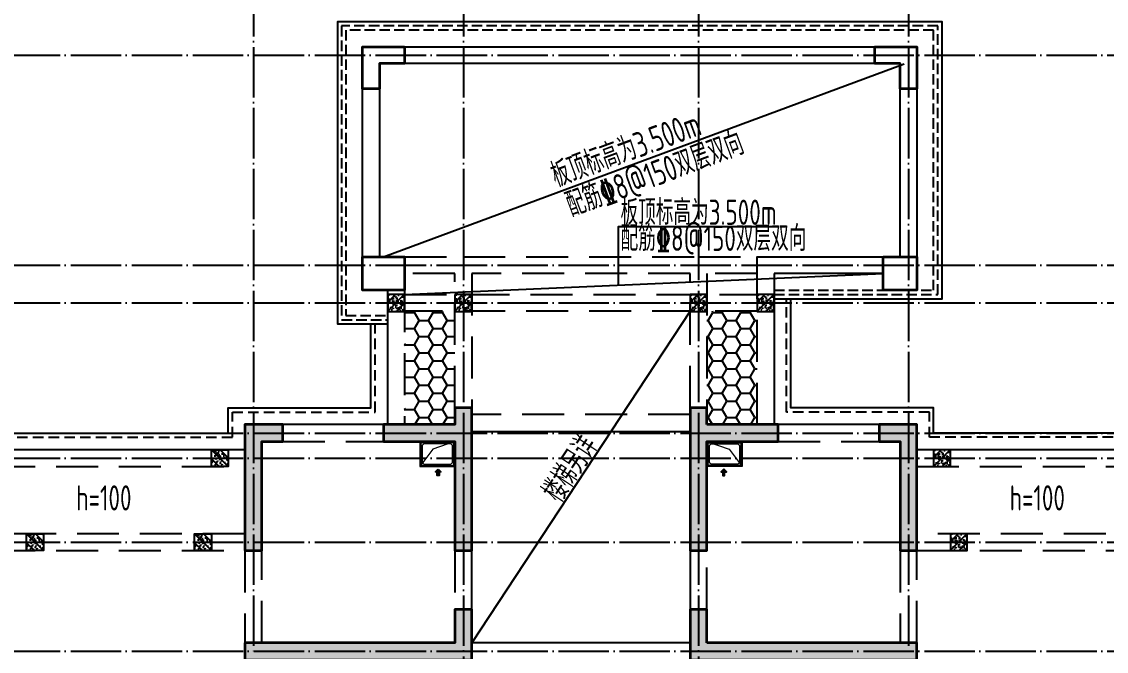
# Model space of a CAD drawing. Extents: x 393367 to 3005760, y 4998 to 826018.
# Drawn here: x 2527148 to 2540062, y 495401 to 502901 of the extents above; entities that cross this region are included whole.
import ezdxf

# ---------------------------------------------------------------- set-up
doc = ezdxf.new("R2010")
doc.units = 0
doc.header["$LTSCALE"] = 1000
for name, pattern in [('__DASH', [0.35, 0.25, -0.1]), ('DASHED', [0.75, 0.5, -0.25]), ('DOTE', [2.42, 2, -0.2, 0.02, -0.2]), ('HIDDEN', [0.375, 0.25, -0.125])]:
    doc.linetypes.add(name, pattern=pattern)
doc.layers.get('0').update_dxf_attribs({"linetype": 'CONTINUOUS'})
for name, color, linetype in [('COLU', 7, 'CONTINUOUS'), ('DOTE', 8, 'DOTE'), ('PUB_HATCH', 8, 'CONTINUOUS'), ('ROOF', 183, 'CONTINUOUS'), ('S-大样-砼线', 7, 'CONTINUOUS'), ('S-引出线', 40, 'CONTINUOUS'), ('S-构造柱', 212, 'CONTINUOUS'), ('S-梁', 4, 'DASHED'), ('S-梁实线', 4, 'CONTINUOUS'), ('S-楼板文字', 7, 'CONTINUOUS'), ('S-砼墙', 150, 'CONTINUOUS'), ('S-砼墙填充', 251, 'CONTINUOUS'), ('S-降板填充', 75, 'CONTINUOUS'), ('建筑-排气道', 9, 'CONTINUOUS'), ('看线', 251, 'CONTINUOUS')]:
    doc.layers.add(name, color=color, linetype=linetype)
doc.layers.add('LVTRY', color=1, linetype='CONTINUOUS', lineweight=13)
doc.layers.add('立面-洞口示意', color=214, linetype='CONTINUOUS', lineweight=13)
doc.styles.add('TSSD_Rein', font='Tssdeng.shx', dxfattribs={"width": 0.7, "bigfont": 'hztxt.shx'})

# ---------------------------------------------------------------- blocks, each defined once
blk = doc.blocks.new('二层')
at = {"layer": 'S-砼墙填充'}
for points in [[(38750, -1450), (38750, -1650), (39600, -1650), (39600, -2950), (39800, -2950), (39800, -1250), (39600, -1250), (39600, -1450)], [(42600, -1450), (42600, -1250), (42400, -1250), (42400, -2950), (42600, -2950), (42600, -1650), (43450, -1650), (43450, -1450)], [(37100, -2950), (37300, -2950), (37300, -1650), (37550, -1650), (37550, -1450), (37100, -1450)], [(45100, -2950), (45100, -1450), (44650, -1450), (44650, -1650), (44900, -1650), (44900, -2950)], [(37100, -4050), (37100, -4250), (39800, -4250), (39800, -3650), (39600, -3650), (39600, -4050)], [(42600, -4050), (42600, -3650), (42400, -3650), (42400, -4250), (45100, -4250), (45100, -4050)]]:
    blk.add_hatch(color=142, dxfattribs=at).paths.add_polyline_path(points)
at = {"layer": 'COLU', "lineweight": 35}
for points in [[(39000, 3050), (39000, 2850), (38700, 2850), (38700, 2550), (38500, 2550), (38500, 3050)], [(45100, 2550), (44900, 2550), (44900, 2850), (44600, 2850), (44600, 3050), (45100, 3050)], [(38500, 550), (39000, 550), (39000, 150), (38500, 150)], [(44700, 550), (45100, 550), (45100, 150), (44700, 150)]]:
    blk.add_lwpolyline(points, close=True, dxfattribs=at)
at = {"layer": 'S-梁'}
for p, q in [((44600, 2850), (39000, 2850)), ((38700, 2550), (38700, 550)), ((44900, 550), (44900, 2550)), ((39000, 550), (39700, 550)), ((39700, 550), (42500, 550)), ((42500, 550), (43300, 550)), ((43300, 550), (44700, 550)), ((39600, 350), (39000, 350)), ((39600, -1250), (39600, 350)), ((39800, 350), (39800, -1250)), ((42400, 350), (39800, 350)), ((42400, -1250), (42400, 350)), ((42600, 350), (42600, -1250)), ((43200, 350), (42600, 350)), ((43200, -1450), (43200, 350)), ((39000, 150), (39000, -1450)), ((39000, 100), (43200, 100)), ((43200, -100), (39000, -100)), ((42400, -1330), (39800, -1330)), ((37550, -1650), (38750, -1650)), ((43450, -1650), (44650, -1650)), ((34100, -1950), (37100, -1950)), ((45100, -1950), (48100, -1950)), ((37100, -2750), (34100, -2750)), ((48100, -2750), (45100, -2750)), ((34100, -2950), (37100, -2950)), ((37100, -2950), (37100, -4050)), ((37300, -4050), (37300, -2950)), ((39600, -2950), (39600, -3650)), ((42600, -3650), (42600, -2950)), ((44900, -2950), (44900, -4050)), ((45100, -2950), (48100, -2950)), ((45100, -4050), (45100, -2950))]:
    blk.add_line(p, q, dxfattribs=at)
at = {"layer": 'S-梁实线'}
for p, q in [((39000, 3050), (44600, 3050)), ((38500, 550), (38500, 2550)), ((45100, 2550), (45100, 550)), ((43400, 350), (43400, -1450)), ((44700, 350), (43400, 350)), ((38800, -1450), (38800, 150)), ((38750, -1450), (37550, -1450)), ((39800, -1530), (42400, -1530)), ((44650, -1450), (43450, -1450)), ((37100, -1750), (34000, -1750)), ((48200, -1750), (45100, -1750)), ((39800, -3650), (39800, -2950)), ((42400, -2950), (42400, -3650)), ((42400, -4050), (39800, -4050))]:
    blk.add_line(p, q, dxfattribs=at)
at = {"layer": 'S-砼墙', "color": 150, "lineweight": 35}
for points in [[(38750, -1450), (38750, -1650), (39600, -1650), (39600, -2950), (39800, -2950), (39800, -1250), (39600, -1250), (39600, -1450)], [(42600, -1450), (42600, -1250), (42400, -1250), (42400, -2950), (42600, -2950), (42600, -1650), (43450, -1650), (43450, -1450)], [(37100, -2950), (37300, -2950), (37300, -1650), (37550, -1650), (37550, -1450), (37100, -1450)], [(45100, -2950), (45100, -1450), (44650, -1450), (44650, -1650), (44900, -1650), (44900, -2950)], [(37100, -4050), (37100, -4250), (39800, -4250), (39800, -3650), (39600, -3650), (39600, -4050)], [(42600, -4050), (42600, -3650), (42400, -3650), (42400, -4250), (45100, -4250), (45100, -4050)]]:
    blk.add_lwpolyline(points, close=True, dxfattribs=at)
blk = doc.blocks.new('A$C3AD31606')
at = {"layer": 'S-构造柱'}
h = blk.add_hatch(dxfattribs=at)
h.set_pattern_fill('ARMORED', color=256, scale=15, angle=-90, style=0)
h.set_pattern_definition([(220, (193289.31, 3291013.78), (9.4128202, -107.5890274), [11.25, -123.75]), (275, (193289.31, 3291013.78), (-112.82882, 20.8127), [9, -99]), (169.5486, (193290.1, 3291004.81), (-103.4159313, -86.7764073), [9.5610285, -105.1713168]), (223.8158, (193259.31, 3291013.78), (24.827852, -160.0861573), [16.875, -185.625]), (173.3644, (193261.38, 3291000.44), (-146.117681, -140.199406), [14.341543, -157.75695]), (278.8158, (193259.31, 3291013.78), (-146.11779, -140.199292), [13.5, -148.5]), (249, (193266.81, 3290998.78), (60.3928336, -89.5360578), [11.25, -123.75]), (304, (193266.81, 3290998.78), (-108.7725068, -36.4972998), [9, -99]), (198.5486, (193271.84, 3290991.32), (-48.3795745, -126.0333943), [9.5610285, -105.1713168]), (232.5, (193289.31, 3291013.778), (-49.93407807, -1.8239783), [0, -97.8, 0, -100.5, 0, -99.375]), (262.5, (193289.31, 3291013.78), (-59.1617568, -39.4604306), [0, -57.3, 0, -95.55, 0, -37.875]), (302.5, (193289.31, 3291047.228), (3.38323076, -80.07336543), [0, -37.5, 0, -117, 0, -155.25]), (312.5, (193289.31, 3291062.23), (-15.0157473, -87.4779254), [0, -48.75, 0, -77.7, 0, -110.25]), (225, (193289.31, 3291013.78), (-53.0330086, 53.0330086), [])])
h.paths.add_polyline_path([(38900, 12540), (38900, 12340), (39100, 12340), (39100, 12540)])
h = blk.add_hatch(dxfattribs=at)
h.set_pattern_fill('ARMORED', color=256, scale=15, angle=-90, style=0)
h.set_pattern_definition([(220, (194089.31, 3291013.78), (9.4128202, -107.5890274), [11.25, -123.75]), (275, (194089.31, 3291013.78), (-112.82882, 20.8127), [9, -99]), (169.5486, (194090.1, 3291004.81), (-103.4159313, -86.7764073), [9.5610285, -105.1713168]), (223.8158, (194059.31, 3291013.78), (24.827852, -160.0861573), [16.875, -185.625]), (173.3644, (194061.38, 3291000.44), (-146.117681, -140.199406), [14.341543, -157.75695]), (278.8158, (194059.31, 3291013.78), (-146.11779, -140.199292), [13.5, -148.5]), (249, (194066.81, 3290998.78), (60.3928336, -89.5360578), [11.25, -123.75]), (304, (194066.81, 3290998.78), (-108.7725068, -36.4972998), [9, -99]), (198.5486, (194071.84, 3290991.32), (-48.3795745, -126.0333943), [9.5610285, -105.1713168]), (232.5, (194089.31, 3291013.778), (-49.93407807, -1.8239783), [0, -97.8, 0, -100.5, 0, -99.375]), (262.5, (194089.31, 3291013.78), (-59.1617568, -39.4604306), [0, -57.3, 0, -95.55, 0, -37.875]), (302.5, (194089.31, 3291047.228), (3.38323076, -80.07336543), [0, -37.5, 0, -117, 0, -155.25]), (312.5, (194089.31, 3291062.23), (-15.0157473, -87.4779254), [0, -48.75, 0, -77.7, 0, -110.25]), (225, (194089.31, 3291013.78), (-53.0330086, 53.0330086), [])])
h.paths.add_polyline_path([(39700, 12540), (39700, 12340), (39900, 12340), (39900, 12540)])
h = blk.add_hatch(dxfattribs=at)
h.set_pattern_fill('ARMORED', color=256, scale=15, angle=-90, style=0)
h.set_pattern_definition([(220, (196889.31, 3291013.78), (9.4128202, -107.5890274), [11.25, -123.75]), (275, (196889.31, 3291013.78), (-112.82882, 20.8127), [9, -99]), (169.5486, (196890.1, 3291004.81), (-103.4159313, -86.7764073), [9.5610285, -105.1713168]), (223.8158, (196859.31, 3291013.78), (24.827852, -160.0861573), [16.875, -185.625]), (173.3644, (196861.38, 3291000.44), (-146.117681, -140.199406), [14.341543, -157.75695]), (278.8158, (196859.31, 3291013.78), (-146.11779, -140.199292), [13.5, -148.5]), (249, (196866.81, 3290998.78), (60.3928336, -89.5360578), [11.25, -123.75]), (304, (196866.81, 3290998.78), (-108.7725068, -36.4972998), [9, -99]), (198.5486, (196871.84, 3290991.32), (-48.3795745, -126.0333943), [9.5610285, -105.1713168]), (232.5, (196889.31, 3291013.778), (-49.93407807, -1.8239783), [0, -97.8, 0, -100.5, 0, -99.375]), (262.5, (196889.31, 3291013.78), (-59.1617568, -39.4604306), [0, -57.3, 0, -95.55, 0, -37.875]), (302.5, (196889.31, 3291047.228), (3.38323076, -80.07336543), [0, -37.5, 0, -117, 0, -155.25]), (312.5, (196889.31, 3291062.23), (-15.0157473, -87.4779254), [0, -48.75, 0, -77.7, 0, -110.25]), (225, (196889.31, 3291013.78), (-53.0330086, 53.0330086), [])])
h.paths.add_polyline_path([(42500, 12540), (42500, 12340), (42700, 12340), (42700, 12540)])
h = blk.add_hatch(dxfattribs=at)
h.set_pattern_fill('ARMORED', color=256, scale=15, angle=-90, style=0)
h.set_pattern_definition([(220, (197689.31, 3291013.78), (9.4128202, -107.5890274), [11.25, -123.75]), (275, (197689.31, 3291013.78), (-112.82882, 20.8127), [9, -99]), (169.5486, (197690.1, 3291004.81), (-103.4159313, -86.7764073), [9.5610285, -105.1713168]), (223.8158, (197659.31, 3291013.78), (24.827852, -160.0861573), [16.875, -185.625]), (173.3644, (197661.38, 3291000.44), (-146.117681, -140.199406), [14.341543, -157.75695]), (278.8158, (197659.31, 3291013.78), (-146.11779, -140.199292), [13.5, -148.5]), (249, (197666.81, 3290998.78), (60.3928336, -89.5360578), [11.25, -123.75]), (304, (197666.81, 3290998.78), (-108.7725068, -36.4972998), [9, -99]), (198.5486, (197671.84, 3290991.32), (-48.3795745, -126.0333943), [9.5610285, -105.1713168]), (232.5, (197689.31, 3291013.778), (-49.93407807, -1.8239783), [0, -97.8, 0, -100.5, 0, -99.375]), (262.5, (197689.31, 3291013.78), (-59.1617568, -39.4604306), [0, -57.3, 0, -95.55, 0, -37.875]), (302.5, (197689.31, 3291047.228), (3.38323076, -80.07336543), [0, -37.5, 0, -117, 0, -155.25]), (312.5, (197689.31, 3291062.23), (-15.0157473, -87.4779254), [0, -48.75, 0, -77.7, 0, -110.25]), (225, (197689.31, 3291013.78), (-53.0330086, 53.0330086), [])])
h.paths.add_polyline_path([(43300, 12540), (43300, 12340), (43500, 12340), (43500, 12540)])
h = blk.add_hatch(dxfattribs=at)
h.set_pattern_fill('ARMORED', color=256, scale=15, angle=-90, style=0)
h.set_pattern_definition([(320, (-117389.41, 3289163.765), (-9.4128202, -107.5890274), [11.25, -123.75]), (265, (-117389.41, 3289163.77), (112.82882, 20.8127), [9, -99]), (10.4514, (-117390.19, 3289154.8), (103.4159313, -86.7764073), [9.5610285, -105.1713168]), (316.1842, (-117359.41, 3289163.77), (-24.827852, -160.0861573), [16.875, -185.625]), (6.6356, (-117361.48, 3289150.42), (146.117681, -140.199406), [14.341543, -157.75695]), (261.1842, (-117359.41, 3289163.77), (146.11779, -140.199292), [13.5, -148.5]), (291, (-117366.91, 3289148.765), (-60.3928336, -89.5360578), [11.25, -123.75]), (236, (-117366.91, 3289148.77), (108.7725068, -36.4972998), [9, -99]), (341.4514, (-117371.94, 3289141.3), (48.3795745, -126.0333943), [9.5610285, -105.1713168]), (307.5, (-117389.41, 3289163.765), (49.93407807, -1.8239783), [0, -97.8, 0, -100.5, 0, -99.375]), (277.5, (-117389.41, 3289163.765), (59.1617568, -39.4604306), [0, -57.3, 0, -95.55, 0, -37.875]), (237.5, (-117389.41, 3289197.215), (-3.38323076, -80.07336543), [0, -37.5, 0, -117, 0, -155.25]), (227.5, (-117389.41, 3289212.215), (15.0157473, -87.4779254), [0, -48.75, 0, -77.7, 0, -110.25]), (315, (-117389.41, 3289163.765), (53.0330086, 53.0330086), [])])
h.paths.add_polyline_path([(37000, 10690), (37000, 10490), (36800, 10490), (36800, 10690)])
h = blk.add_hatch(dxfattribs=at)
h.set_pattern_fill('ARMORED', color=256, scale=15, angle=-90, style=0)
h.set_pattern_definition([(220, (199789.41, 3289163.765), (9.4128202, -107.5890274), [11.25, -123.75]), (275, (199789.41, 3289163.77), (-112.82882, 20.8127), [9, -99]), (169.5486, (199790.19, 3289154.8), (-103.4159313, -86.7764073), [9.5610285, -105.1713168]), (223.8158, (199759.41, 3289163.77), (24.827852, -160.0861573), [16.875, -185.625]), (173.3644, (199761.48, 3289150.42), (-146.117681, -140.199406), [14.341543, -157.75695]), (278.8158, (199759.4, 3289163.77), (-146.11779, -140.199292), [13.5, -148.5]), (249, (199766.91, 3289148.765), (60.3928336, -89.5360578), [11.25, -123.75]), (304, (199766.91, 3289148.77), (-108.7725068, -36.4972998), [9, -99]), (198.5486, (199771.94, 3289141.3), (-48.3795745, -126.0333943), [9.5610285, -105.1713168]), (232.5, (199789.41, 3289163.765), (-49.93407807, -1.8239783), [0, -97.8, 0, -100.5, 0, -99.375]), (262.5, (199789.41, 3289163.765), (-59.1617568, -39.4604306), [0, -57.3, 0, -95.55, 0, -37.875]), (302.5, (199789.41, 3289197.215), (3.38323076, -80.07336543), [0, -37.5, 0, -117, 0, -155.25]), (312.5, (199789.41, 3289212.215), (-15.0157473, -87.4779254), [0, -48.75, 0, -77.7, 0, -110.25]), (225, (199789.41, 3289163.765), (-53.0330086, 53.0330086), [])])
h.paths.add_polyline_path([(45400, 10690), (45400, 10490), (45600, 10490), (45600, 10690)])
h = blk.add_hatch(dxfattribs=at)
h.set_pattern_fill('ARMORED', color=256, scale=15, angle=-90, style=0)
h.set_pattern_definition([(320, (-119589.41, 3288163.77), (-9.4128202, -107.5890274), [11.25, -123.75]), (265, (-119589.41, 3288163.77), (112.82882, 20.8127), [9, -99]), (10.4514, (-119590.19, 3288154.8), (103.4159313, -86.7764073), [9.5610285, -105.1713168]), (316.1842, (-119559.41, 3288163.77), (-24.827852, -160.0861573), [16.875, -185.625]), (6.6356, (-119561.48, 3288150.43), (146.117681, -140.199406), [14.341543, -157.75695]), (261.1842, (-119559.41, 3288163.77), (146.11779, -140.199292), [13.5, -148.5]), (291, (-119566.91, 3288148.77), (-60.3928336, -89.5360578), [11.25, -123.75]), (236, (-119566.91, 3288148.77), (108.7725068, -36.4972998), [9, -99]), (341.4514, (-119571.94, 3288141.31), (48.3795745, -126.0333943), [9.5610285, -105.1713168]), (307.5, (-119589.41, 3288163.77), (49.93407807, -1.8239783), [0, -97.8, 0, -100.5, 0, -99.375]), (277.5, (-119589.41, 3288163.77), (59.1617568, -39.4604306), [0, -57.3, 0, -95.55, 0, -37.875]), (237.5, (-119589.41, 3288197.22), (-3.38323076, -80.07336543), [0, -37.5, 0, -117, 0, -155.25]), (227.5, (-119589.41, 3288212.22), (15.0157473, -87.4779254), [0, -48.75, 0, -77.7, 0, -110.25]), (315, (-119589.41, 3288163.77), (53.0330086, 53.0330086), [])])
h.paths.add_polyline_path([(34800, 9690), (34800, 9490), (34600, 9490), (34600, 9690)])
h = blk.add_hatch(dxfattribs=at)
h.set_pattern_fill('ARMORED', color=256, scale=15, angle=-90, style=0)
h.set_pattern_definition([(320, (-117589.41, 3288163.77), (-9.4128202, -107.5890274), [11.25, -123.75]), (265, (-117589.41, 3288163.77), (112.82882, 20.8127), [9, -99]), (10.4514, (-117590.19, 3288154.8), (103.4159313, -86.7764073), [9.5610285, -105.1713168]), (316.1842, (-117559.41, 3288163.77), (-24.827852, -160.0861573), [16.875, -185.625]), (6.6356, (-117561.48, 3288150.43), (146.117681, -140.199406), [14.341543, -157.75695]), (261.1842, (-117559.41, 3288163.77), (146.11779, -140.199292), [13.5, -148.5]), (291, (-117566.91, 3288148.77), (-60.3928336, -89.5360578), [11.25, -123.75]), (236, (-117566.91, 3288148.77), (108.7725068, -36.4972998), [9, -99]), (341.4514, (-117571.94, 3288141.31), (48.3795745, -126.0333943), [9.5610285, -105.1713168]), (307.5, (-117589.41, 3288163.77), (49.93407807, -1.8239783), [0, -97.8, 0, -100.5, 0, -99.375]), (277.5, (-117589.41, 3288163.77), (59.1617568, -39.4604306), [0, -57.3, 0, -95.55, 0, -37.875]), (237.5, (-117589.41, 3288197.22), (-3.38323076, -80.07336543), [0, -37.5, 0, -117, 0, -155.25]), (227.5, (-117589.41, 3288212.22), (15.0157473, -87.4779254), [0, -48.75, 0, -77.7, 0, -110.25]), (315, (-117589.41, 3288163.77), (53.0330086, 53.0330086), [])])
h.paths.add_polyline_path([(36800, 9690), (36800, 9490), (36600, 9490), (36600, 9690)])
h = blk.add_hatch(dxfattribs=at)
h.set_pattern_fill('ARMORED', color=256, scale=15, angle=-90, style=0)
h.set_pattern_definition([(220, (199989.41, 3288163.77), (9.4128202, -107.5890274), [11.25, -123.75]), (275, (199989.41, 3288163.77), (-112.82882, 20.8127), [9, -99]), (169.5486, (199990.19, 3288154.8), (-103.4159313, -86.7764073), [9.5610285, -105.1713168]), (223.8158, (199959.41, 3288163.77), (24.827852, -160.0861573), [16.875, -185.625]), (173.3644, (199961.48, 3288150.43), (-146.117681, -140.199406), [14.341543, -157.75695]), (278.8158, (199959.4, 3288163.77), (-146.11779, -140.199292), [13.5, -148.5]), (249, (199966.91, 3288148.77), (60.3928336, -89.5360578), [11.25, -123.75]), (304, (199966.91, 3288148.77), (-108.7725068, -36.4972998), [9, -99]), (198.5486, (199971.94, 3288141.31), (-48.3795745, -126.0333943), [9.5610285, -105.1713168]), (232.5, (199989.41, 3288163.77), (-49.93407807, -1.8239783), [0, -97.8, 0, -100.5, 0, -99.375]), (262.5, (199989.41, 3288163.77), (-59.1617568, -39.4604306), [0, -57.3, 0, -95.55, 0, -37.875]), (302.5, (199989.41, 3288197.22), (3.38323076, -80.07336543), [0, -37.5, 0, -117, 0, -155.25]), (312.5, (199989.41, 3288212.22), (-15.0157473, -87.4779254), [0, -48.75, 0, -77.7, 0, -110.25]), (225, (199989.41, 3288163.77), (-53.0330086, 53.0330086), [])])
h.paths.add_polyline_path([(45600, 9690), (45600, 9490), (45800, 9490), (45800, 9690)])
for points in [[(38900, 12540), (38900, 12340), (39100, 12340), (39100, 12540)], [(39700, 12540), (39700, 12340), (39900, 12340), (39900, 12540)], [(42500, 12540), (42500, 12340), (42700, 12340), (42700, 12540)], [(43300, 12540), (43300, 12340), (43500, 12340), (43500, 12540)], [(37000, 10690), (37000, 10490), (36800, 10490), (36800, 10690)], [(45400, 10690), (45400, 10490), (45600, 10490), (45600, 10690)], [(34800, 9690), (34800, 9490), (34600, 9490), (34600, 9690)], [(36800, 9690), (36800, 9490), (36600, 9490), (36600, 9690)], [(45600, 9690), (45600, 9490), (45800, 9490), (45800, 9690)]]:
    blk.add_lwpolyline(points, close=True, dxfattribs=at)
blk = doc.blocks.new('A$C0DED0746')
at = {"layer": 'ROOF', "ltscale": 0.8}
for points in [[(43700, 12700), (45700, 12700), (45700, 16000), (38500, 16000), (38500, 12400), (39100, 12400)], [(43500, 12750), (43500, 13200), (45200, 13200), (45200, 15500), (39000, 15500), (39000, 13200), (39300, 13200), (39300, 12750)]]:
    blk.add_lwpolyline(points, dxfattribs=at)
at = {"layer": 'ROOF', "linetype": '__DASH', "ltscale": 0.5}
for points in [[(43700, 12750), (45650, 12750), (45650, 15950), (38550, 15950), (38550, 12450), (39100, 12450)], [(43700, 12800), (45600, 12800), (45600, 15900), (38600, 15900), (38600, 12500), (39100, 12500)]]:
    blk.add_lwpolyline(points, dxfattribs=at)
at = {"layer": '看线', "color": 201, "linetype": 'HIDDEN', "ltscale": 0.5}
for points in [[(52400, 1550), (55350, 1550), (55350, 10050), (53550, 10050), (53550, 11050), (45550, 11050), (45550, 11350), (43850, 11350), (43850, 12700)], [(27700, 11050), (29250, 11050), (29250, 11050), (37250, 11050), (37250, 11350), (38950, 11350), (38950, 12400)]]:
    blk.add_lwpolyline(points, dxfattribs=at)
at = {"layer": '看线', "color": 201}
for points in [[(52550, 1500), (55400, 1500), (55400, 10100), (53600, 10100), (53600, 11100), (45600, 11100), (45600, 11400), (43900, 11400), (43900, 12700)], [(27700, 11100), (29200, 11100), (29200, 11100), (37200, 11100), (37200, 11400), (38900, 11400), (38900, 12400)]]:
    blk.add_lwpolyline(points, dxfattribs=at)
blk = doc.blocks.new('*U2925')
h = blk.add_hatch(color=5)
h.set_gradient(color1=(0, 0, 255), rotation=180, tint=1)
h.paths.add_polyline_path([(0, 0), (-6.35, -6.35), (-6.35, -2.159), (-15, -2.159), (-15, 2.159), (-6.35, 2.159), (-6.35, 6.35)])
at = {"color": 0, "linetype": 'Continuous'}
blk.add_lwpolyline([(0, 0), (-6.35, -6.35), (-6.35, -2.159), (-15, -2.159), (-15, 2.159), (-6.35, 2.159), (-6.35, 6.35)], close=True, dxfattribs=at)
blk = doc.blocks.new('sgrsefv')
at = {"layer": 'PUB_HATCH'}
blk.add_hatch(color=256, dxfattribs=at).paths.add_polyline_path([(1112933, 840916), (1112933, 840646), (1113073, 840646), (1113073, 840661), (1112968, 840661), (1112948, 840681), (1112948, 840881), (1112968, 840901), (1113288, 840901), (1113308, 840881), (1113308, 840681), (1113288, 840661), (1113183, 840661), (1113183, 840646), (1113323, 840646), (1113323, 840916)])
at = {"layer": 'LVTRY', "color": 1}
for p, q in [((1113073, 840661), (1113073, 840646)), ((1113183, 840661), (1113183, 840646))]:
    blk.add_line(p, q, dxfattribs=at)
for points in [[(1112918, 840931), (1113338, 840931), (1113338, 840631), (1112918, 840631)], [(1112933, 840916), (1113323, 840916), (1113323, 840646), (1112933, 840646)], [(1113288, 840661), (1112968, 840661), (1112948, 840681), (1112948, 840881), (1112968, 840901), (1113288, 840901), (1113308, 840881), (1113308, 840681), (1113288, 840661)]]:
    blk.add_lwpolyline(points, close=True, dxfattribs=at)
at = {"layer": '立面-洞口示意'}
blk.add_lwpolyline([(1112918, 840931), (1113182, 840837), (1113338, 840631)], dxfattribs=at)
at = {"layer": '建筑-排气道', "xscale": -5, "yscale": 5, "zscale": 5, "rotation": 270}
blk.add_blockref('*U2925', (1113118, 840599), dxfattribs=at)

msp = doc.modelspace()

# ---------------------------------------------------------------- hatches: boundary and pattern name
at = {"layer": 'S-降板填充'}
h = msp.add_hatch(dxfattribs=at)
h.set_pattern_fill('HONEY', color=256, scale=35, style=0)
h.set_pattern_definition([(0, (-104.16, 66082.265), (166.6875, 96.23705), [111.125, -222.25]), (120, (-104.16, 66082.265), (-166.68748, 96.2370845), [111.125, -222.25]), (60, (-104.16, 66082.265), (2e-05, 192.4741345), [-222.25, 111.125])])
h.paths.add_polyline_path([(2535906.36129, 498100.93146), (2535306.36129, 498100.93146), (2535306.36129, 498300.93212), (2535306.36129, 499450.93146), (2535906.36129, 499450.93146)])
h.paths.add_polyline_path([(2531706.36022, 499450.93146), (2532306.36128, 499450.93146), (2532306.36128, 498300.93212), (2532306.36128, 498100.88465), (2531706.34583, 498100.91769)])

# ---------------------------------------------------------------- linework, layer by layer
at = {"layer": 'DOTE', "linetype": 'DOTE', "ltscale": 0.3}
for p, q in [((2529906.45954, 504050.93054), (2529906.45954, 495400.93054)), ((2532406.45955, 504050.93054), (2532406.45955, 493900.93054)), ((2535206.45954, 504050.93054), (2535206.45954, 493900.93054)), ((2537706.45954, 504050.93054), (2537706.45954, 495400.93054)), ((2490706.45954, 502500.93054), (2549506.45954, 502500.93054)), ((2490706.45954, 500000.93054), (2549506.45954, 500000.93054)), ((2490706.45954, 499550.93054), (2549506.45954, 499550.93054)), ((2490706.45954, 498000.93054), (2549506.45954, 498000.93054)), ((2490706.45954, 497700.93054), (2549506.45954, 497700.93054)), ((2490706.45954, 496700.93054), (2549506.45954, 496700.93054)), ((2490706.45954, 495400.93054), (2549506.45954, 495400.93054))]:
    msp.add_line(p, q, dxfattribs=at)
at = {"layer": 'S-引出线'}
for p, q in [((2531456.74755, 500100.87914), (2537656.76247, 502400.82683)), ((2531706.74861, 499650.87482), (2537406.76247, 499900.93146)), ((2535106.75166, 499450.93146), (2532506.65118, 495500.93112))]:
    msp.add_line(p, q, dxfattribs=at)
msp.add_lwpolyline([(2534254.88129, 499762.38979), (2534254.88129, 500462.61108), (2536131.58954, 500462.61108)], dxfattribs=at)

# ---------------------------------------------------------------- block references
for name, p in [('A$C3AD31606', (2492606.46013, 487110.61917)), ('sgrsefv', (1422388.45499, -343029.95143))]:
    msp.add_blockref(name, p)
at = {"xscale": -1}
msp.add_blockref('sgrsefv', (3645225.04383, -343029.95143), dxfattribs=at)
at = {"layer": 'DOTE'}
msp.add_blockref('二层', (2492706.45954, 499550.93054), dxfattribs=at)
at = {"layer": 'S-大样-砼线'}
msp.add_blockref('A$C0DED0746', (2492406.36789, 486900.93089), dxfattribs=at)

# ---------------------------------------------------------------- texts
at = {"layer": 'S-楼板文字', "style": 'TSSD_Rein', "width": 0.7}
for s, rotation, p in [('板顶标高为3.500m', 20.352759209, (2533519.62241, 500914.27255)), ('配筋%%1328@150双层双向', 20.352759209, (2533698.9554, 500564.65706)), ('楼梯另详', 56.644959533, (2533572.30401, 497147.87409))]:
    msp.add_text(s, height=300, rotation=rotation, dxfattribs=at).set_placement(p)
for s, p in [('板顶标高为3.500m', (2534277.85948, 500480.69427)), ('配筋%%1328@150双层双向', (2534278.92911, 500170.49833)), ('h=100', (2527796.7455, 497077.91437)), ('h=100', (2538911.25063, 497077.91437))]:
    msp.add_text(s, height=300, dxfattribs=at).set_placement(p)

doc.saveas('drawing.dxf')
